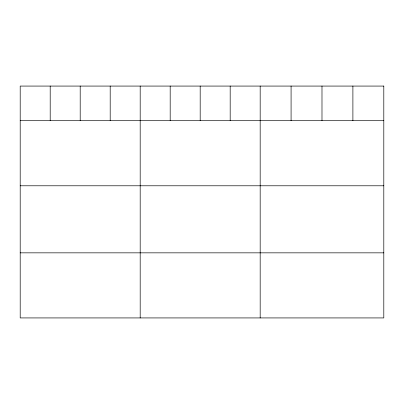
<?xml version="1.0" encoding="UTF-8"?>
<svg xmlns="http://www.w3.org/2000/svg" width="404" height="404" viewBox="0 0 404 404"><rect width="100%" height="100%" fill="white"/><g stroke="black" fill="none" stroke-linecap="round" stroke-linejoin="round"><path stroke-width="0.61" d="M20.2 120.7L383.8 120.7M20.2 185.784L383.8 185.784M20.2 252.843L383.8 252.843M352.894 86.072L352.894 120.7M321.988 86.072L321.988 120.7M291.082 86.072L291.082 120.7M260.176 86.072L260.176 317.928M230.179 86.072L230.179 120.7M200.182 86.072L200.182 120.7M170.185 86.072L170.185 120.7M140.188 86.072L140.188 317.928M110.191 86.072L110.191 120.7M80.194 86.072L80.194 120.7M50.197 86.072L50.197 120.7M383.8 86.072L20.2 86.072L20.2 317.928L383.8 317.928L383.8 86.072"/></g></svg>
